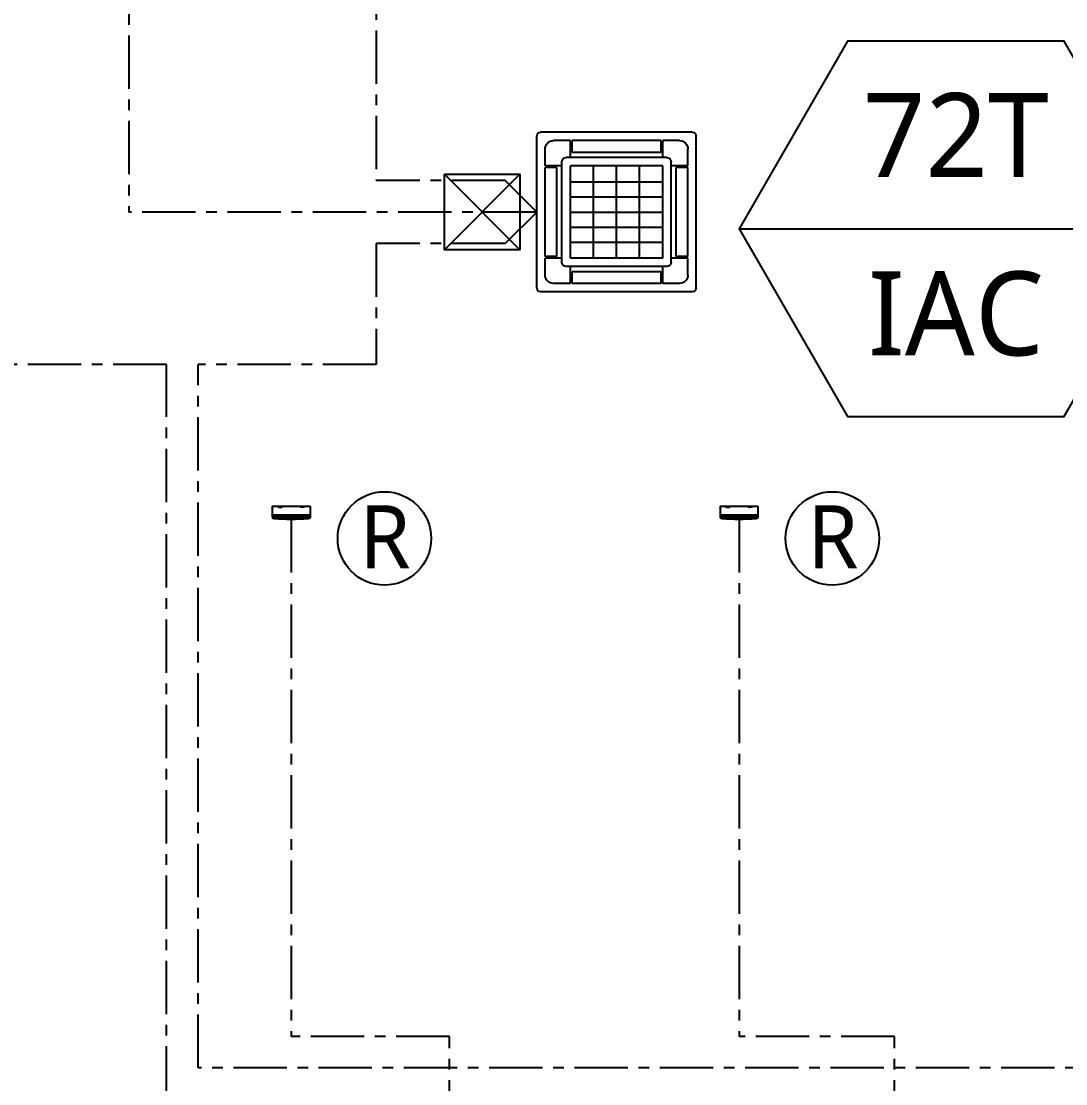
# Model space of a CAD drawing. Header units: millimetres. Extents: x 0 to 504600, y 0 to 118800.
# Drawn here: x 99581 to 105800, y 58086 to 64411 of the extents above; entities that cross this region are included whole.
import ezdxf
from ezdxf.enums import TextEntityAlignment as Align

# ---------------------------------------------------------------- set-up
doc = ezdxf.new("R2010")
doc.units = ezdxf.units.MM
doc.header["$LTSCALE"] = 200
doc.linetypes.add('CENTER', pattern=[50.8, 31.75, -6.35, 6.35, -6.35])
for name, color, linetype in [('LG-AIRCON', 240, 'Continuous'), ('LG-TEXT', 2, 'Continuous'), ('LG-장비번호', 7, 'Continuous'), ('제어선', 6, 'Continuous'), ('통신선', 150, 'Continuous')]:
    doc.layers.add(name, color=color, linetype=linetype)
doc.styles.add('SUNJIN', font='malgun.ttf')

# ---------------------------------------------------------------- blocks, each defined once
blk = doc.blocks.new('장비번호')
at = {"layer": 'LG-장비번호', "color": 0}
blk.add_line((-516, 0), (516, 0), dxfattribs=at)
blk.add_lwpolyline([(516, 0), (258, 446.8), (-258, 446.8), (-516, 0), (-258, -446.8), (258, -446.8)], close=True, dxfattribs=at)
blk = doc.blocks.new('A$C1A5F2745')
at = {"color": 0}
for p, q in [((925, 950), (25, 950)), ((0, 925), (0, 25)), ((200, 900), (100, 900)), ((200, 900), (200, 800)), ((740, 900), (210, 900)), ((210, 900), (210, 830)), ((740, 900), (740, 830)), ((750, 900), (750, 800)), ((850, 900), (750, 900)), ((950, 925), (950, 25)), ((50, 850), (50, 750)), ((740, 830), (210, 830)), ((900, 850), (900, 750)), ((150, 775), (150, 175)), ((775, 800), (175, 800)), ((800, 775), (800, 175)), ((150, 750), (50, 750)), ((50, 740), (50, 210)), ((120, 740), (50, 740)), ((120, 740), (120, 210)), ((750, 750), (200, 750)), ((200, 750), (200, 200)), ((337.5, 750), (337.5, 200)), ((475, 750), (475, 200)), ((612.5, 750), (612.5, 200)), ((750, 750), (750, 200)), ((900, 750), (800, 750)), ((830, 740), (830, 210)), ((900, 740), (830, 740)), ((900, 740), (900, 210)), ((200, 655), (750, 655)), ((200, 565), (750, 565)), ((200, 475), (750, 475)), ((200, 385), (750, 385)), ((200, 295), (750, 295)), ((120, 210), (50, 210)), ((150, 200), (50, 200)), ((50, 200), (50, 100)), ((750, 200), (200, 200)), ((900, 200), (800, 200)), ((900, 210), (830, 210)), ((900, 200), (900, 100)), ((775, 150), (175, 150)), ((200, 150), (200, 50)), ((750, 150), (750, 50)), ((740, 120), (210, 120)), ((210, 120), (210, 50)), ((740, 120), (740, 50)), ((200, 50), (100, 50)), ((740, 50), (210, 50)), ((850, 50), (750, 50)), ((925, 0), (25, 0))]:
    blk.add_line(p, q, dxfattribs=at)
for centre, radius, start, end in [((25, 925), 25, 90, 180), ((925, 925), 25, 0, 90), ((100, 850), 50, 90, 180), ((850, 850), 50, 0, 90), ((175, 775), 25, 90, 180), ((775, 775), 25, 0, 90), ((175, 175), 25, 180, 270), ((775, 175), 25, 270, 0), ((100, 100), 50, 180, 270), ((850, 100), 50, 270, 0), ((25, 25), 25, 180, 270), ((925, 25), 25, 270, 0)]:
    blk.add_arc(centre, radius, start, end, dxfattribs=at)
blk = doc.blocks.new('실내기점검구')
at = {"layer": 'LG-AIRCON', "color": 5, "ltscale": 3}
for p, q in [((0, 450), (450, 0)), ((450, 450), (0, 0))]:
    blk.add_line(p, q, dxfattribs=at)
at = {"layer": 'LG-AIRCON', "color": 7, "ltscale": 3}
blk.add_lwpolyline([(450, 450), (0, 450), (0, 0), (450, 0)], close=True, dxfattribs=at)
blk = doc.blocks.new('A$C1CF1200C')
at = {"color": 0}
for p, q in [((0, 270), (0, 0)), ((0, 270), (82.4, 270)), ((62, 270), (62, 0)), ((73.4, 237.9), (73.4, 270)), ((82.1, 263.3), (73.4, 263.3)), ((73.4, 237.9), (84.7, 237.9)), ((75.4, 135), (75.4, 237.9)), ((77.1, 237.9), (77.1, 228.6)), ((77.1, 228.6), (83, 228.6)), ((80, 221.8), (80, 244.2)), ((82.1, 237.9), (82.1, 263.3)), ((83, 237.9), (83, 228.6)), ((84.7, 237.9), (84.7, 32.1)), ((0, 226.6), (6.7, 226.6)), ((0, 202.5), (6.7, 202.5)), ((8, 225.2), (8, 214.5)), ((8, 214.5), (8, 203.8)), ((75.4, 135), (75.4, 32.1)), ((0, 67.5), (6.7, 67.5)), ((0, 43.4), (6.7, 43.4)), ((0, 0), (82.4, 0)), ((8, 55.5), (8, 66.2)), ((8, 44.8), (8, 55.5)), ((73.4, 32.1), (73.4, 0)), ((73.4, 32.1), (84.7, 32.1)), ((82.1, 6.7), (73.4, 6.7)), ((77.1, 41.4), (83, 41.4)), ((77.1, 32.1), (77.1, 41.4)), ((78.7, 41.4), (82.7, 41.4)), ((80, 48.2), (80, 25.8)), ((82.1, 32.1), (82.1, 6.7)), ((83, 32.1), (83, 41.4))]:
    blk.add_line(p, q, dxfattribs=at)
at = {"color": 0, "extrusion": (0, 0, -1)}
for centre, major_axis, start_param, end_param in [((82.4, 267.3), (1.89, 1.89), -0.785398, 0.256761), ((57, 252.5), (-22.7, 22.7), 1.827558, 2.22684), ((-1778.5, 135), (1867.2, 12.5), -0.058343, 0.006703), ((-1778.5, 135), (-1323.2, 1323.2), 2.291149, 2.356194), ((6.7, 225.2), (-0.945, 0.945), 0.785398, 2.356194), ((6.7, 203.8), (0.945, 0.945), 0.785398, 2.356194), ((-1778.5, 135), (-1867.2, 12.3), 3.135024, 3.20007), ((-1778.5, 135), (1323.2, 1323.2), 0.785398, 0.850444), ((6.7, 66.2), (-0.945, 0.945), 0.785398, 2.356194), ((6.7, 44.8), (0.945, 0.945), 0.785398, 2.356194), ((82.4, 2.7), (-1.89, 1.89), 2.884831, 3.926991), ((57, 17.5), (22.7, 22.7), 0.914752, 1.314035)]:
    blk.add_ellipse(centre, major_axis=major_axis, ratio=1, start_param=start_param, end_param=end_param, dxfattribs=at)

msp = doc.modelspace()

# ---------------------------------------------------------------- linework, layer by layer
at = {"layer": 'LG-TEXT', "color": 1}
for centre in [(101743.2, 61332.2), (104409.9, 61332.2)]:
    msp.add_circle(centre, 278.3, dxfattribs=at)
at = {"layer": '제어선', "linetype": 'CENTER', "ltscale": 0.05}
for p, q in [((101693.7, 65879.5), (101693.7, 63462.5)), ((102462.5, 63462.5), (101693.7, 63462.5)), ((102650, 63275), (102462.5, 63462.5)), ((102650, 63275), (102462.5, 63087.5)), ((101693.7, 63087.5), (101693.7, 62367)), ((102462.5, 63087.5), (101693.7, 63087.5)), ((100445.6, 62367), (97271, 62367)), ((100445.6, 57992.7), (100445.6, 62367)), ((101693.7, 62367), (100633.1, 62367)), ((100633.1, 58180.2), (100633.1, 62367)), ((110305, 58180.2), (100633.1, 58180.2))]:
    msp.add_line(p, q, dxfattribs=at)
at = {"layer": '통신선', "color": 150, "linetype": 'CENTER', "ltscale": 0.05}
for p, q in [((100220.7, 66358.1, 0), (100220.7, 63275, 0)), ((102650, 63275), (100220.7, 63275)), ((101187.9, 61447.7), (101187.9, 58367.7)), ((103854.6, 61447.7), (103854.6, 58367.7)), ((102130, 58367.7), (101187.9, 58367.7)), ((102130, 56774.6), (102130, 58367.7)), ((104780.6, 58367.7), (103854.6, 58367.7)), ((104780.6, 56774.6), (104780.6, 58367.7))]:
    msp.add_line(p, q, dxfattribs=at)

# ---------------------------------------------------------------- block references
at = {"layer": 'LG-AIRCON', "color": 200, "xscale": -1, "rotation": 180}
msp.add_blockref('A$C1A5F2745', (102650, 63750), dxfattribs=at)
at = {"layer": 'LG-AIRCON', "color": 8, "xscale": -1}
msp.add_blockref('실내기점검구', (102550, 63050), dxfattribs=at)
at = {"layer": 'LG-장비번호', "color": 2, "xscale": 2.5, "yscale": 2.5, "zscale": 2.5}
msp.add_blockref('장비번호', (105145.7, 63175), dxfattribs=at)
at = {"layer": '제어선', "linetype": 'CENTER', "xscale": -0.8333333333333334, "yscale": 0.8333333333333334, "zscale": 0.8333333333333334, "rotation": 89.99999999999997}
for p in [(101300.4, 61525), (103967.1, 61525)]:
    msp.add_blockref('A$C1CF1200C', p, dxfattribs=at)

# ---------------------------------------------------------------- texts
at = {"layer": 'LG-TEXT', "style": 'SUNJIN'}
for p in [(101746.4, 61342.5), (104413.1, 61342.5)]:
    msp.add_text('R', height=375, dxfattribs=at).set_placement(p, align=Align.MIDDLE)
at = {"layer": 'LG-장비번호', "color": 2, "style": 'SUNJIN'}
for s, p in [('72T', (105145.7, 63733.6)), ('IAC', (105145.7, 62671.6))]:
    msp.add_text(s, height=500, dxfattribs=at).set_placement(p, align=Align.MIDDLE_CENTER)

doc.saveas('drawing.dxf')
